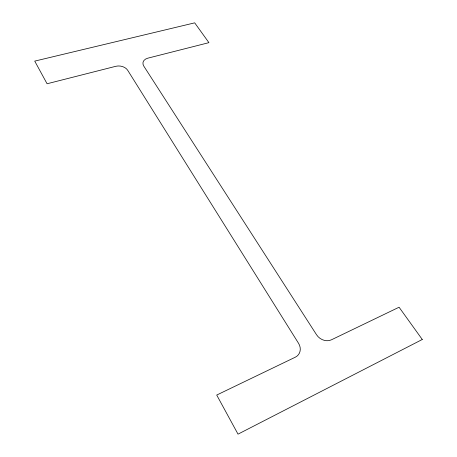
<?xml version="1.0" encoding="UTF-8"?>
<svg xmlns="http://www.w3.org/2000/svg" width="457" height="457" viewBox="0 0 457 457"><rect width="100%" height="100%" fill="white"/><g stroke="black" fill="none" stroke-linecap="round" stroke-linejoin="round"><path stroke-width="0.69" d="M422.268 339.488L238.023 434.15L216.715 395.054L295.302 357.203A11.459 9.9 36.8 0 0 298.524 343.27L127.669 70.247A9.049 6.381 7.7 0 0 115.787 66.305L47.077 83.762L34.732 61.112L194.693 22.85L208.923 42.65L147.857 58.159A8.837 6.158 9.9 0 0 143.778 66.088L316.541 334.747A11.254 9.363 36.8 0 0 331.388 339.825L399.075 307.224L422.268 339.488"/></g></svg>
